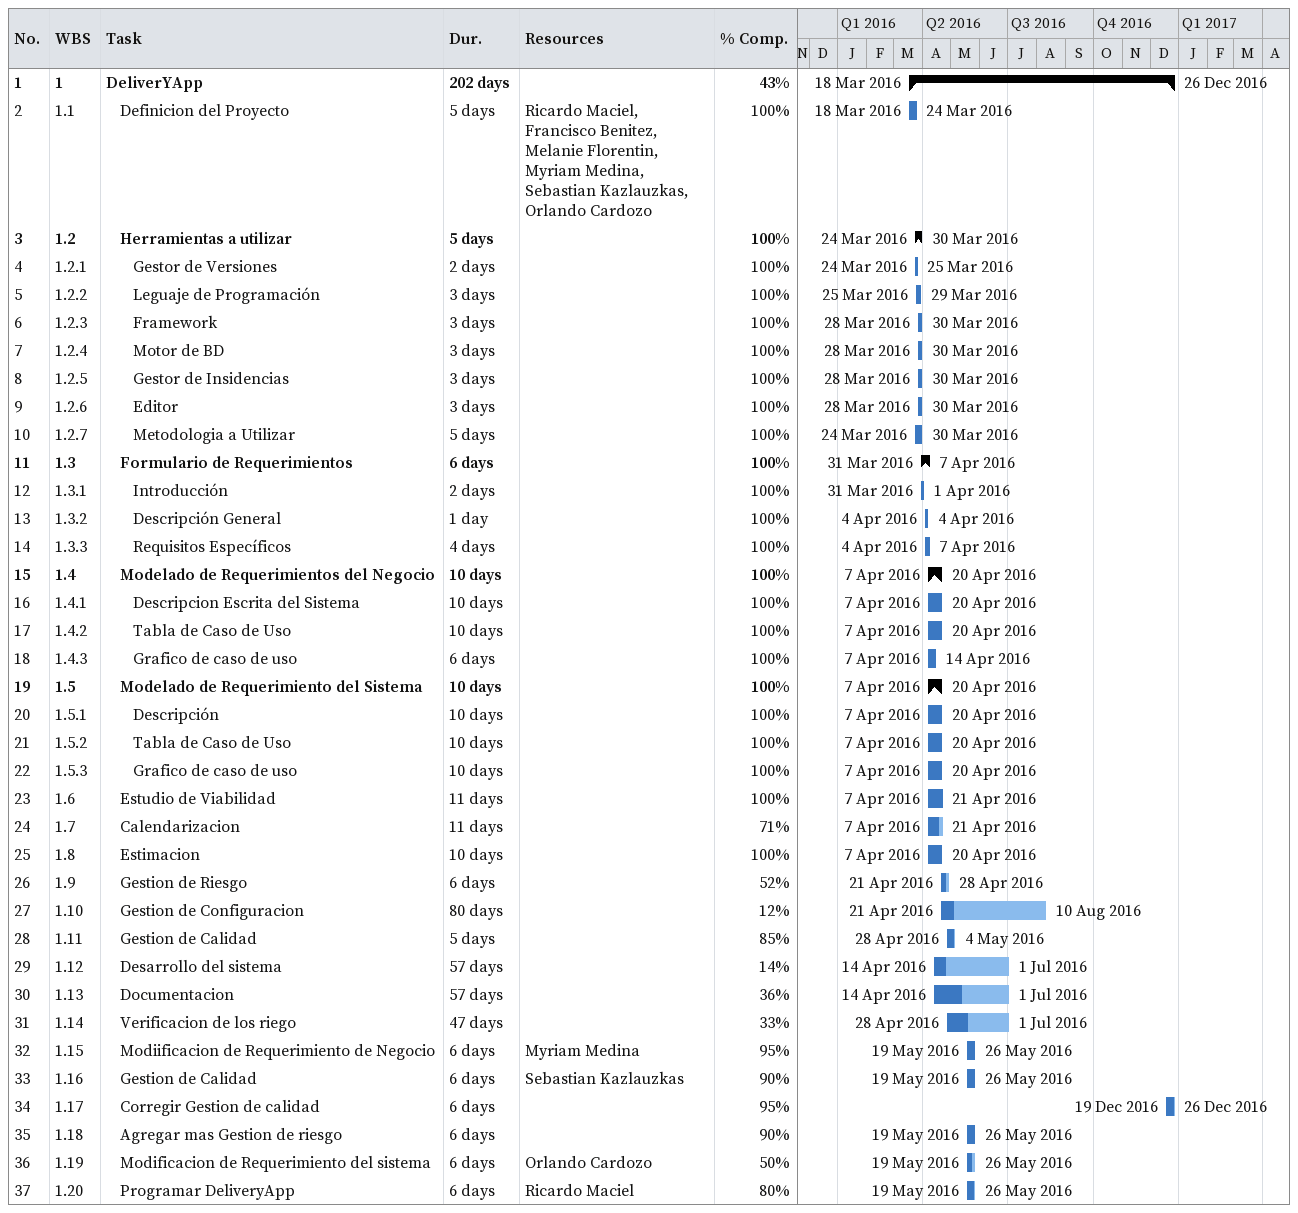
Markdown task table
| ID | WBS | Task | Duration | Start | Finish | Resources | % complete |
|---|---|---|---|---|---|---|---|
| 1 | 1 | **DeliverYApp** | 202d | 2016-03-18 | 2016-12-26 |  | 43 |
| 2 | 1.1 | Definicion del Proyecto | 5d | 2016-03-18 | 2016-03-24 | Ricardo Maciel, Francisco Benitez, Melanie Florentin, Myriam Medina, Sebastian Kazlauzkas, Orlando Cardozo | 100 |
| 3 | 1.2 | **Herramientas a utilizar** | 5d | 2016-03-24 | 2016-03-30 |  | 100 |
| 4 | 1.2.1 | Gestor de Versiones | 2d | 2016-03-24 | 2016-03-25 |  | 100 |
| 5 | 1.2.2 | Leguaje de Programación | 3d | 2016-03-25 | 2016-03-29 |  | 100 |
| 6 | 1.2.3 | Framework | 3d | 2016-03-28 | 2016-03-30 |  | 100 |
| 7 | 1.2.4 | Motor de BD | 3d | 2016-03-28 | 2016-03-30 |  | 100 |
| 8 | 1.2.5 | Gestor de Insidencias | 3d | 2016-03-28 | 2016-03-30 |  | 100 |
| 9 | 1.2.6 | Editor | 3d | 2016-03-28 | 2016-03-30 |  | 100 |
| 10 | 1.2.7 | Metodologia a Utilizar | 5d | 2016-03-24 | 2016-03-30 |  | 100 |
| 11 | 1.3 | **Formulario de Requerimientos** | 6d | 2016-03-31 | 2016-04-07 |  | 100 |
| 12 | 1.3.1 | Introducción | 2d | 2016-03-31 | 2016-04-01 |  | 100 |
| 13 | 1.3.2 | Descripción General | 1d | 2016-04-04 | 2016-04-04 |  | 100 |
| 14 | 1.3.3 | Requisitos Específicos | 4d | 2016-04-04 | 2016-04-07 |  | 100 |
| 15 | 1.4 | **Modelado de Requerimientos del Negocio** | 10d | 2016-04-07 | 2016-04-20 |  | 100 |
| 16 | 1.4.1 | Descripcion Escrita del Sistema | 10d | 2016-04-07 | 2016-04-20 |  | 100 |
| 17 | 1.4.2 | Tabla de Caso de Uso | 10d | 2016-04-07 | 2016-04-20 |  | 100 |
| 18 | 1.4.3 | Grafico de caso de uso | 6d | 2016-04-07 | 2016-04-14 |  | 100 |
| 19 | 1.5 | **Modelado de Requerimiento del Sistema** | 10d | 2016-04-07 | 2016-04-20 |  | 100 |
| 20 | 1.5.1 | Descripción | 10d | 2016-04-07 | 2016-04-20 |  | 100 |
| 21 | 1.5.2 | Tabla de Caso de Uso | 10d | 2016-04-07 | 2016-04-20 |  | 100 |
| 22 | 1.5.3 | Grafico de caso de uso | 10d | 2016-04-07 | 2016-04-20 |  | 100 |
| 23 | 1.6 | Estudio de Viabilidad | 11d | 2016-04-07 | 2016-04-21 |  | 100 |
| 24 | 1.7 | Calendarizacion | 11d | 2016-04-07 | 2016-04-21 |  | 71 |
| 25 | 1.8 | Estimacion | 10d | 2016-04-07 | 2016-04-20 |  | 100 |
| 26 | 1.9 | Gestion de Riesgo | 6d | 2016-04-21 | 2016-04-28 |  | 52 |
| 27 | 1.10 | Gestion de Configuracion | 80d | 2016-04-21 | 2016-08-10 |  | 12 |
| 28 | 1.11 | Gestion de Calidad | 5d | 2016-04-28 | 2016-05-04 |  | 85 |
| 29 | 1.12 | Desarrollo del sistema | 57d | 2016-04-14 | 2016-07-01 |  | 14 |
| 30 | 1.13 | Documentacion | 57d | 2016-04-14 | 2016-07-01 |  | 36 |
| 31 | 1.14 | Verificacion de los riego | 47d | 2016-04-28 | 2016-07-01 |  | 33 |
| 32 | 1.15 | Modiificacion de Requerimiento de Negocio | 6d | 2016-05-19 | 2016-05-26 | Myriam Medina | 95 |
| 33 | 1.16 | Gestion de Calidad | 6d | 2016-05-19 | 2016-05-26 | Sebastian Kazlauzkas | 90 |
| 34 | 1.17 | Corregir Gestion de calidad | 6d | 2016-12-19 | 2016-12-26 |  | 95 |
| 35 | 1.18 | Agregar mas Gestion de riesgo | 6d | 2016-05-19 | 2016-05-26 |  | 90 |
| 36 | 1.19 | Modificacion de Requerimiento del sistema | 6d | 2016-05-19 | 2016-05-26 | Orlando Cardozo | 50 |
| 37 | 1.20 | Programar DeliveryApp | 6d | 2016-05-19 | 2016-05-26 | Ricardo Maciel | 80 |
